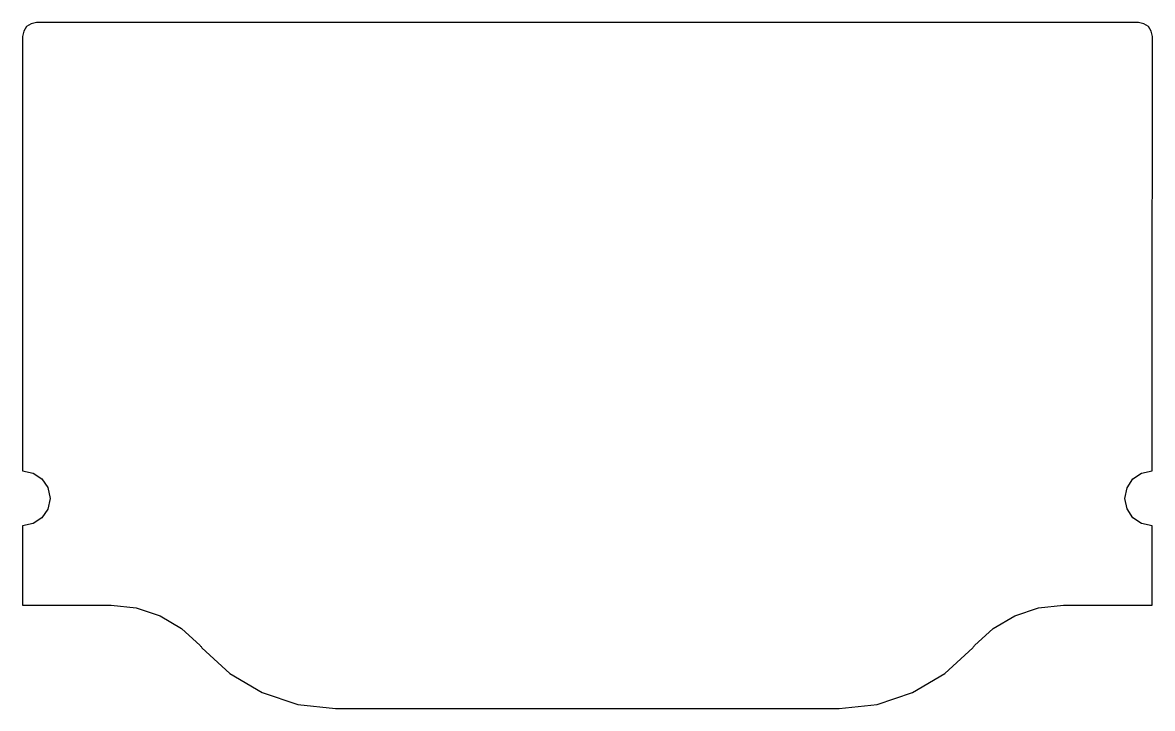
# Model space of a CAD drawing. Extents: x 60.9 to 142.9, y 162.1 to 211.9.
import ezdxf

# ---------------------------------------------------------------- set-up
doc = ezdxf.new("R2010")
doc.units = 0
doc.layers.add('Layer_1', color=7, linetype='CONTINUOUS')

msp = doc.modelspace()

# ---------------------------------------------------------------- linework, layer by layer
at = {"layer": 'Layer_1', "color": 7}
msp.add_lwpolyline([(61.864932, 211.861828), (61.476101, 211.783328), (61.158601, 211.569238), (60.944526, 211.251718), (60.866026, 210.862928), (60.866026, 202.978268), (60.866026, 195.09361), (60.866026, 187.20895), (60.866026, 179.32429), (61.641097, 179.16716), (62.273927, 178.74001), (62.700594, 178.10683), (62.857122, 177.33164), (62.700753, 176.55629), (62.274112, 175.92294), (61.641229, 175.49566), (60.866026, 175.33848), (60.866026, 173.96169), (60.866026, 172.5849), (60.866026, 171.20811), (60.866023, 169.58132), (62.472759, 169.58118), (64.07952, 169.58105), (65.686255, 169.58092), (67.293017, 169.58079), (69.118245, 169.38363), (70.84063, 168.81101), (72.403444, 167.88882), (73.749988, 166.64298), (73.782928, 166.60498), (73.815868, 166.56698), (73.848838, 166.52898), (73.881778, 166.49098), (75.902824, 164.62203), (78.247456, 163.23872), (80.830794, 162.37993), (83.567988, 162.08453), (92.710587, 162.08453), (101.85319, 162.08453), (110.99578, 162.08453), (120.13838, 162.08453), (122.87616, 162.379), (125.45995, 163.2369), (127.80476, 164.61972), (129.82565, 166.48892), (129.85925, 166.52782), (129.89285, 166.56672), (129.92645, 166.60562), (129.96005, 166.64452), (131.30935, 167.89047), (132.87343, 168.8123), (134.59587, 169.3843), (136.42012, 169.58077), (138.02725, 169.5809), (139.63438, 169.58103), (141.24154, 169.58117), (142.84867, 169.5813), (142.84867, 171.20823), (142.84867, 172.58515), (142.84867, 173.96206), (142.84867, 175.33898), (142.07741, 175.49952), (141.44844, 175.92745), (141.02479, 176.55931), (140.86948, 177.33162), (141.02511, 178.10416), (141.44918, 178.73601), (142.0786, 179.16371), (142.85023, 179.32375), (142.85323, 187.20854), (142.85623, 195.09333), (142.85923, 202.978118), (142.86223, 210.862908), (142.78373, 211.251708), (142.56963, 211.569228), (142.25213, 211.783308), (141.86351, 211.861808), (121.86203, 211.861808), (101.86221, 211.861808), (81.862378, 211.861808)], close=True, dxfattribs=at)

doc.saveas('drawing.dxf')
